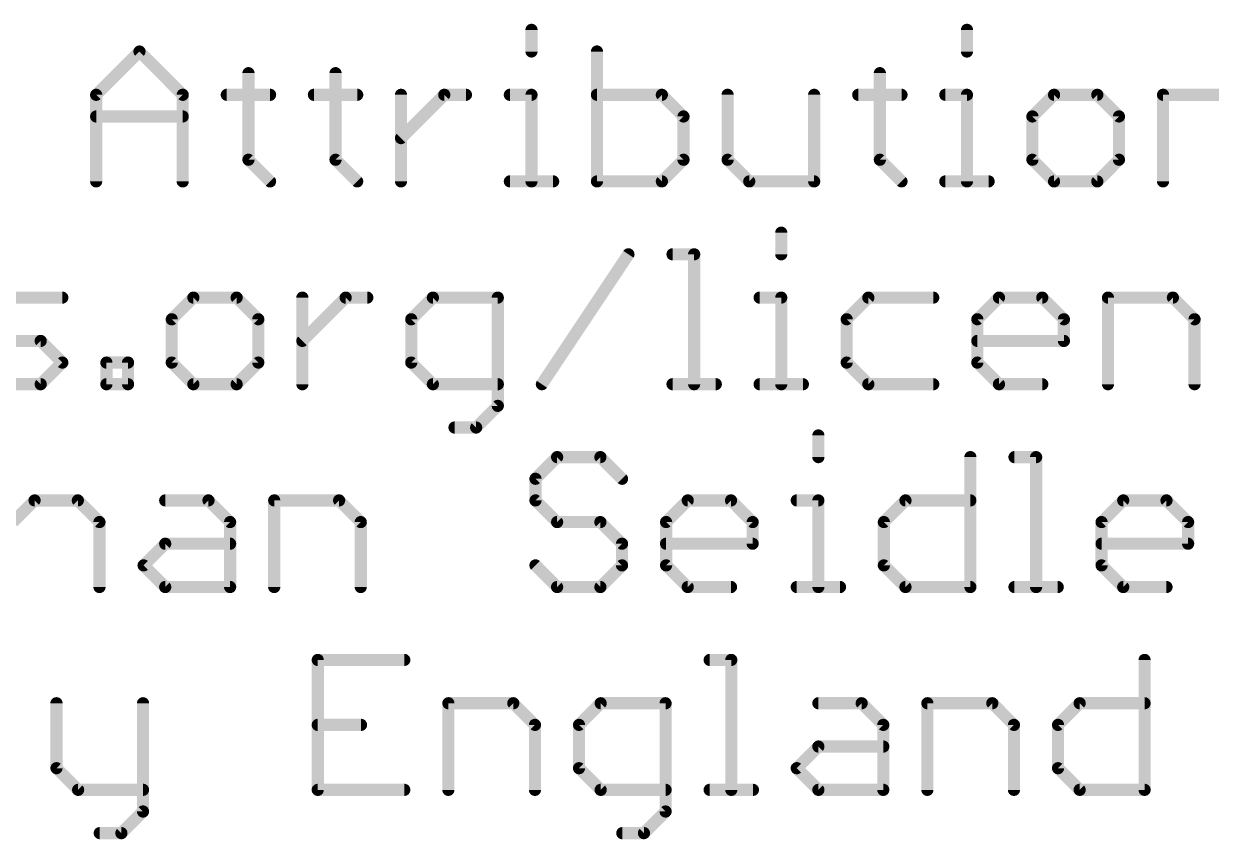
# Model space of a CAD drawing. Extents: x -37 to 70, y -12 to 15.
# Drawn here: x 18.55 to 33.43, y -11.97 to -1.76 of the extents above; entities that cross this region are included whole.
import ezdxf

# ---------------------------------------------------------------- set-up
doc = ezdxf.new("R2010")
doc.units = 0
doc.layers.add('51', color=53, linetype='CONTINUOUS')

msp = doc.modelspace()

# ---------------------------------------------------------------- linework, layer by layer
at = {"layer": '51', "const_width": 0.1524}
for points in [[(24.9107, -1.8356), (24.9107, -2.1068)], [(30.3679, -1.8356), (30.3679, -2.1068)], [(19.4552, -2.6491), (19.9976, -2.1068)], [(19.9976, -2.1068), (20.5399, -2.6491)], [(25.731, -2.1068), (25.731, -3.7338)], [(21.3636, -2.378), (21.3636, -3.4626)], [(22.455, -2.378), (22.455, -3.4626)], [(29.2765, -2.378), (29.2765, -3.4626)], [(19.4552, -3.7338), (19.4552, -2.6491)], [(20.5399, -2.6491), (20.5399, -3.7338)], [(21.0924, -2.6491), (21.6347, -2.6491)], [(22.1838, -2.6491), (22.7262, -2.6491)], [(23.2753, -3.7338), (23.2753, -2.6491)], [(23.2753, -3.1915), (23.8176, -2.6491)], [(23.8176, -2.6491), (24.0888, -2.6491)], [(24.6396, -2.6491), (24.9107, -2.6491)], [(24.9107, -2.6491), (24.9107, -3.7338)], [(26.5445, -2.6491), (25.731, -2.6491)], [(26.8157, -2.9203), (26.5445, -2.6491)], [(27.3682, -2.6491), (27.3682, -3.4626)], [(28.4528, -3.7338), (28.4528, -2.6491)], [(29.0053, -2.6491), (29.5476, -2.6491)], [(30.0967, -2.6491), (30.3679, -2.6491)], [(30.3679, -2.6491), (30.3679, -3.7338)], [(31.4593, -2.6491), (31.1882, -2.9203)], [(32.0017, -2.6491), (31.4593, -2.6491)], [(32.2728, -2.9203), (32.0017, -2.6491)], [(32.8253, -3.7338), (32.8253, -2.6491)], [(32.8253, -2.6491), (33.6388, -2.6491)], [(19.4552, -2.9203), (20.5399, -2.9203)], [(26.8157, -3.4626), (26.8157, -2.9203)], [(31.1882, -2.9203), (31.1882, -3.4626)], [(32.2728, -3.4626), (32.2728, -2.9203)], [(21.3636, -3.4626), (21.6347, -3.7338)], [(22.455, -3.4626), (22.7262, -3.7338)], [(26.5445, -3.7338), (26.8157, -3.4626)], [(27.3682, -3.4626), (27.6393, -3.7338)], [(29.2765, -3.4626), (29.5476, -3.7338)], [(31.1882, -3.4626), (31.4593, -3.7338)], [(32.0017, -3.7338), (32.2728, -3.4626)], [(24.6396, -3.7338), (25.1819, -3.7338)], [(25.731, -3.7338), (26.5445, -3.7338)], [(27.6393, -3.7338), (28.4528, -3.7338)], [(30.0967, -3.7338), (30.6391, -3.7338)], [(31.4593, -3.7338), (32.0017, -3.7338)], [(28.0406, -4.3756), (28.0406, -4.6468)], [(25.0408, -6.2738), (26.1255, -4.6468)], [(26.678, -4.6468), (26.9491, -4.6468)], [(26.9491, -4.6468), (26.9491, -6.2738)], [(18.2176, -5.1891), (19.0311, -5.1891)], [(20.6734, -5.1891), (20.4022, -5.4603)], [(21.2157, -5.1891), (20.6734, -5.1891)], [(21.4869, -5.4603), (21.2157, -5.1891)], [(22.0394, -6.2738), (22.0394, -5.1891)], [(22.0394, -5.7315), (22.5817, -5.1891)], [(22.5817, -5.1891), (22.8529, -5.1891)], [(23.6748, -5.1891), (23.4037, -5.4603)], [(24.4883, -5.1891), (23.6748, -5.1891)], [(24.4883, -6.545), (24.4883, -5.1891)], [(27.7694, -5.1891), (28.0406, -5.1891)], [(28.0406, -5.1891), (28.0406, -6.2738)], [(29.132, -5.1891), (28.8609, -5.4603)], [(29.9455, -5.1891), (29.132, -5.1891)], [(30.498, -5.4603), (30.7692, -5.1891)], [(30.7692, -5.1891), (31.3115, -5.1891)], [(31.3115, -5.1891), (31.5827, -5.4603)], [(32.1352, -6.2738), (32.1352, -5.1891)], [(32.1352, -5.1891), (32.9487, -5.1891)], [(32.9487, -5.1891), (33.2198, -5.4603)], [(20.4022, -5.4603), (20.4022, -6.0026)], [(21.4869, -6.0026), (21.4869, -5.4603)], [(23.4037, -5.4603), (23.4037, -6.0026)], [(28.8609, -5.4603), (28.8609, -6.0026)], [(30.498, -6.0026), (30.498, -5.4603)], [(31.5827, -5.4603), (31.5827, -5.7315)], [(33.2198, -5.4603), (33.2198, -6.2738)], [(18.76, -5.7315), (18.2176, -5.7315)], [(19.0311, -6.0026), (18.76, -5.7315)], [(31.5827, -5.7315), (30.498, -5.7315)], [(18.76, -6.2738), (19.0311, -6.0026)], [(19.5836, -6.2738), (19.5836, -6.0026)], [(19.5836, -6.0026), (19.8548, -6.0026)], [(19.8548, -6.0026), (19.8548, -6.2738)], [(20.4022, -6.0026), (20.6734, -6.2738)], [(21.2157, -6.2738), (21.4869, -6.0026)], [(23.4037, -6.0026), (23.6748, -6.2738)], [(28.8609, -6.0026), (29.132, -6.2738)], [(30.7692, -6.2738), (30.498, -6.0026)], [(17.9465, -6.2738), (18.76, -6.2738)], [(19.8548, -6.2738), (19.5836, -6.2738)], [(20.6734, -6.2738), (21.2157, -6.2738)], [(23.6748, -6.2738), (24.4883, -6.2738)], [(26.678, -6.2738), (27.2203, -6.2738)], [(27.7694, -6.2738), (28.3117, -6.2738)], [(29.132, -6.2738), (29.9455, -6.2738)], [(31.3115, -6.2738), (30.7692, -6.2738)], [(24.2172, -6.8161), (24.4883, -6.545)], [(23.946, -6.8161), (24.2172, -6.8161)], [(28.5061, -6.9156), (28.5061, -7.1868)], [(25.2317, -7.1868), (24.9606, -7.458)], [(25.7741, -7.1868), (25.2317, -7.1868)], [(26.0452, -7.458), (25.7741, -7.1868)], [(30.411, -7.1868), (30.411, -8.8138)], [(30.9635, -7.1868), (31.2346, -7.1868)], [(31.2346, -7.1868), (31.2346, -8.8138)], [(24.9606, -7.458), (24.9606, -7.7291)], [(18.412, -8.0003), (18.6831, -7.7291)], [(18.6831, -7.7291), (19.2254, -7.7291)], [(19.2254, -7.7291), (19.4966, -8.0003)], [(20.3203, -7.7291), (20.8626, -7.7291)], [(20.8626, -7.7291), (21.1338, -8.0003)], [(21.6863, -8.8138), (21.6863, -7.7291)], [(21.6863, -7.7291), (22.4998, -7.7291)], [(22.4998, -7.7291), (22.7709, -8.0003)], [(24.9606, -7.7291), (25.2317, -8.0003)], [(26.5977, -8.0003), (26.8689, -7.7291)], [(26.8689, -7.7291), (27.4112, -7.7291)], [(27.4112, -7.7291), (27.6824, -8.0003)], [(28.2349, -7.7291), (28.5061, -7.7291)], [(28.5061, -7.7291), (28.5061, -8.8138)], [(29.3263, -8.0003), (29.5975, -7.7291)], [(29.5975, -7.7291), (30.411, -7.7291)], [(32.0549, -8.0003), (32.3261, -7.7291)], [(32.3261, -7.7291), (32.8684, -7.7291)], [(32.8684, -7.7291), (33.1396, -8.0003)], [(19.4966, -8.0003), (19.4966, -8.8138)], [(21.1338, -8.0003), (21.1338, -8.8138)], [(22.7709, -8.0003), (22.7709, -8.8138)], [(25.2317, -8.0003), (25.7741, -8.0003)], [(25.7741, -8.0003), (26.0452, -8.2715)], [(26.5977, -8.5426), (26.5977, -8.0003)], [(27.6824, -8.0003), (27.6824, -8.2715)], [(29.3263, -8.5426), (29.3263, -8.0003)], [(32.0549, -8.5426), (32.0549, -8.0003)], [(33.1396, -8.0003), (33.1396, -8.2715)], [(20.0491, -8.5426), (20.3203, -8.2715)], [(20.3203, -8.2715), (21.1338, -8.2715)], [(26.0452, -8.2715), (26.0452, -8.5426)], [(27.6824, -8.2715), (26.5977, -8.2715)], [(33.1396, -8.2715), (32.0549, -8.2715)], [(20.3203, -8.8138), (20.0491, -8.5426)], [(25.2317, -8.8138), (24.9606, -8.5426)], [(26.0452, -8.5426), (25.7741, -8.8138)], [(26.8689, -8.8138), (26.5977, -8.5426)], [(29.5975, -8.8138), (29.3263, -8.5426)], [(32.3261, -8.8138), (32.0549, -8.5426)], [(21.1338, -8.8138), (20.3203, -8.8138)], [(25.7741, -8.8138), (25.2317, -8.8138)], [(27.4112, -8.8138), (26.8689, -8.8138)], [(28.2349, -8.8138), (28.7772, -8.8138)], [(30.411, -8.8138), (29.5975, -8.8138)], [(30.9635, -8.8138), (31.5058, -8.8138)], [(32.8684, -8.8138), (32.3261, -8.8138)], [(23.3166, -9.7268), (22.232, -9.7268)], [(22.232, -9.7268), (22.232, -11.3538)], [(27.1435, -9.7268), (27.4146, -9.7268)], [(27.4146, -9.7268), (27.4146, -11.3538)], [(32.5939, -9.7268), (32.5939, -11.3538)], [(18.9577, -10.2691), (18.9577, -11.0826)], [(20.0423, -10.2691), (20.0423, -11.625)], [(23.8691, -11.3538), (23.8691, -10.2691)], [(23.8691, -10.2691), (24.6826, -10.2691)], [(24.6826, -10.2691), (24.9538, -10.5403)], [(25.7775, -10.2691), (25.5063, -10.5403)], [(26.591, -10.2691), (25.7775, -10.2691)], [(26.591, -11.625), (26.591, -10.2691)], [(28.5061, -10.2691), (29.0484, -10.2691)], [(29.0484, -10.2691), (29.3195, -10.5403)], [(29.872, -11.3538), (29.872, -10.2691)], [(29.872, -10.2691), (30.6855, -10.2691)], [(30.6855, -10.2691), (30.9567, -10.5403)], [(31.5092, -10.5403), (31.7804, -10.2691)], [(31.7804, -10.2691), (32.5939, -10.2691)], [(22.232, -10.5403), (22.7743, -10.5403)], [(24.9538, -10.5403), (24.9538, -11.3538)], [(25.5063, -10.5403), (25.5063, -11.0826)], [(29.3195, -10.5403), (29.3195, -11.3538)], [(30.9567, -10.5403), (30.9567, -11.3538)], [(31.5092, -11.0826), (31.5092, -10.5403)], [(28.2349, -11.0826), (28.5061, -10.8115)], [(28.5061, -10.8115), (29.3195, -10.8115)], [(18.9577, -11.0826), (19.2288, -11.3538)], [(25.5063, -11.0826), (25.7775, -11.3538)], [(28.5061, -11.3538), (28.2349, -11.0826)], [(31.7804, -11.3538), (31.5092, -11.0826)], [(19.2288, -11.3538), (20.0423, -11.3538)], [(22.232, -11.3538), (23.3166, -11.3538)], [(25.7775, -11.3538), (26.591, -11.3538)], [(27.1435, -11.3538), (27.6858, -11.3538)], [(29.3195, -11.3538), (28.5061, -11.3538)], [(32.5939, -11.3538), (31.7804, -11.3538)], [(20.0423, -11.625), (19.7712, -11.8961)], [(26.3198, -11.8961), (26.591, -11.625)], [(19.7712, -11.8961), (19.5, -11.8961)], [(26.0486, -11.8961), (26.3198, -11.8961)]]:
    msp.add_lwpolyline(points, dxfattribs=at)
at = {"layer": '51', "const_width": 0.0762}
for points in [[(24.9488, -1.8356, 1), (24.8726, -1.8356)], [(30.406, -1.8356, 1), (30.3298, -1.8356)], [(20.0245, -2.0799, 1), (19.9706, -2.1338)], [(20.0245, -2.1338, 1), (19.9706, -2.0799)], [(24.8726, -2.1068, 1), (24.9488, -2.1068)], [(25.7691, -2.1068, 1), (25.6929, -2.1068)], [(30.3298, -2.1068, 1), (30.406, -2.1068)], [(21.4017, -2.378, 1), (21.3255, -2.378)], [(22.4931, -2.378, 1), (22.4169, -2.378)], [(29.3146, -2.378, 1), (29.2384, -2.378)], [(19.4933, -2.6491, 1), (19.4171, -2.6491)], [(19.4283, -2.6222, 1), (19.4822, -2.6761)], [(20.578, -2.6491, 1), (20.5018, -2.6491)], [(20.5129, -2.6761, 1), (20.5668, -2.6222)], [(21.0924, -2.611, 1), (21.0924, -2.6872)], [(21.6347, -2.6872, 1), (21.6347, -2.611)], [(22.1838, -2.611, 1), (22.1838, -2.6872)], [(22.7262, -2.6872, 1), (22.7262, -2.611)], [(23.3134, -2.6491, 1), (23.2372, -2.6491)], [(23.8176, -2.611, 1), (23.8176, -2.6872)], [(23.8445, -2.6761, 1), (23.7906, -2.6222)], [(24.0888, -2.6872, 1), (24.0888, -2.611)], [(24.6396, -2.611, 1), (24.6396, -2.6872)], [(24.9488, -2.6491, 1), (24.8726, -2.6491)], [(24.9107, -2.6872, 1), (24.9107, -2.611)], [(25.731, -2.611, 1), (25.731, -2.6872)], [(26.5714, -2.6222, 1), (26.5175, -2.6761)], [(26.5445, -2.6872, 1), (26.5445, -2.611)], [(27.4063, -2.6491, 1), (27.3301, -2.6491)], [(28.4909, -2.6491, 1), (28.4147, -2.6491)], [(29.0053, -2.611, 1), (29.0053, -2.6872)], [(29.5476, -2.6872, 1), (29.5476, -2.611)], [(30.0967, -2.611, 1), (30.0967, -2.6872)], [(30.406, -2.6491, 1), (30.3298, -2.6491)], [(30.3679, -2.6872, 1), (30.3679, -2.611)], [(31.4593, -2.611, 1), (31.4593, -2.6872)], [(31.4863, -2.6761, 1), (31.4324, -2.6222)], [(32.0286, -2.6222, 1), (31.9747, -2.6761)], [(32.0017, -2.6872, 1), (32.0017, -2.611)], [(32.8634, -2.6491, 1), (32.7872, -2.6491)], [(32.8253, -2.611, 1), (32.8253, -2.6872)], [(19.4552, -2.8822, 1), (19.4552, -2.9584)], [(20.5399, -2.9584, 1), (20.5399, -2.8822)], [(26.8538, -2.9203, 1), (26.7776, -2.9203)], [(26.7887, -2.9472, 1), (26.8426, -2.8934)], [(31.2263, -2.9203, 1), (31.1501, -2.9203)], [(31.1612, -2.8934, 1), (31.2151, -2.9472)], [(32.3109, -2.9203, 1), (32.2347, -2.9203)], [(32.2459, -2.9472, 1), (32.2998, -2.8934)], [(23.2483, -3.1645, 1), (23.3022, -3.2184)], [(21.3905, -3.4357, 1), (21.3366, -3.4896)], [(22.4819, -3.4357, 1), (22.428, -3.4896)], [(26.8426, -3.4896, 1), (26.7887, -3.4357)], [(27.3951, -3.4357, 1), (27.3412, -3.4896)], [(29.3034, -3.4357, 1), (29.2495, -3.4896)], [(31.2151, -3.4357, 1), (31.1612, -3.4896)], [(32.2998, -3.4896, 1), (32.2459, -3.4357)], [(21.3255, -3.4626, 1), (21.4017, -3.4626)], [(22.4169, -3.4626, 1), (22.4931, -3.4626)], [(26.7776, -3.4626, 1), (26.8538, -3.4626)], [(27.3301, -3.4626, 1), (27.4063, -3.4626)], [(29.2384, -3.4626, 1), (29.3146, -3.4626)], [(31.1501, -3.4626, 1), (31.2263, -3.4626)], [(32.2347, -3.4626, 1), (32.3109, -3.4626)], [(19.4171, -3.7338, 1), (19.4933, -3.7338)], [(20.5018, -3.7338, 1), (20.578, -3.7338)], [(21.6078, -3.7607, 1), (21.6617, -3.7069)], [(22.6992, -3.7607, 1), (22.7531, -3.7069)], [(23.2372, -3.7338, 1), (23.3134, -3.7338)], [(24.6396, -3.6957, 1), (24.6396, -3.7719)], [(24.8726, -3.7338, 1), (24.9488, -3.7338)], [(25.1819, -3.7719, 1), (25.1819, -3.6957)], [(25.731, -3.6957, 1), (25.731, -3.7719)], [(25.6929, -3.7338, 1), (25.7691, -3.7338)], [(26.5176, -3.7069, 1), (26.5714, -3.7607)], [(26.5445, -3.7719, 1), (26.5445, -3.6957)], [(27.6393, -3.6957, 1), (27.6393, -3.7719)], [(27.6124, -3.7607, 1), (27.6663, -3.7069)], [(28.4147, -3.7338, 1), (28.4909, -3.7338)], [(28.4528, -3.7719, 1), (28.4528, -3.6957)], [(29.5207, -3.7607, 1), (29.5746, -3.7069)], [(30.0967, -3.6957, 1), (30.0967, -3.7719)], [(30.3298, -3.7338, 1), (30.406, -3.7338)], [(30.6391, -3.7719, 1), (30.6391, -3.6957)], [(31.4593, -3.6957, 1), (31.4593, -3.7719)], [(31.4324, -3.7607, 1), (31.4863, -3.7069)], [(31.9747, -3.7069, 1), (32.0286, -3.7607)], [(32.0017, -3.7719, 1), (32.0017, -3.6957)], [(32.7872, -3.7338, 1), (32.8634, -3.7338)], [(28.0787, -4.3756, 1), (28.0025, -4.3756)], [(26.1572, -4.6679, 1), (26.0938, -4.6257)], [(26.678, -4.6087, 1), (26.678, -4.6849)], [(26.9872, -4.6468, 1), (26.911, -4.6468)], [(26.9491, -4.6849, 1), (26.9491, -4.6087)], [(28.0025, -4.6468, 1), (28.0787, -4.6468)], [(19.0311, -5.2272, 1), (19.0311, -5.151)], [(20.6734, -5.151, 1), (20.6734, -5.2272)], [(20.7003, -5.2161, 1), (20.6464, -5.1622)], [(21.2427, -5.1622, 1), (21.1888, -5.2161)], [(21.2157, -5.2272, 1), (21.2157, -5.151)], [(22.0775, -5.1891, 1), (22.0013, -5.1891)], [(22.5817, -5.151, 1), (22.5817, -5.2272)], [(22.6086, -5.2161, 1), (22.5548, -5.1622)], [(22.8529, -5.2272, 1), (22.8529, -5.151)], [(23.6748, -5.151, 1), (23.6748, -5.2272)], [(23.7018, -5.2161, 1), (23.6479, -5.1622)], [(24.5264, -5.1891, 1), (24.4502, -5.1891)], [(24.4883, -5.2272, 1), (24.4883, -5.151)], [(27.7694, -5.151, 1), (27.7694, -5.2272)], [(28.0787, -5.1891, 1), (28.0025, -5.1891)], [(28.0406, -5.2272, 1), (28.0406, -5.151)], [(29.132, -5.151, 1), (29.132, -5.2272)], [(29.159, -5.2161, 1), (29.1051, -5.1622)], [(29.9455, -5.2272, 1), (29.9455, -5.151)], [(30.7692, -5.151, 1), (30.7692, -5.2272)], [(30.7961, -5.2161, 1), (30.7422, -5.1622)], [(31.3384, -5.1622, 1), (31.2846, -5.2161)], [(31.3115, -5.2272, 1), (31.3115, -5.151)], [(32.1733, -5.1891, 1), (32.0971, -5.1891)], [(32.1352, -5.151, 1), (32.1352, -5.2272)], [(32.9756, -5.1622, 1), (32.9217, -5.2161)], [(32.9487, -5.2272, 1), (32.9487, -5.151)], [(20.4403, -5.4603, 1), (20.3641, -5.4603)], [(20.3753, -5.4334, 1), (20.4292, -5.4872)], [(21.525, -5.4603, 1), (21.4488, -5.4603)], [(21.4599, -5.4872, 1), (21.5138, -5.4334)], [(23.4418, -5.4603, 1), (23.3656, -5.4603)], [(23.3767, -5.4334, 1), (23.4306, -5.4872)], [(28.899, -5.4603, 1), (28.8228, -5.4603)], [(28.8339, -5.4334, 1), (28.8878, -5.4872)], [(30.5361, -5.4603, 1), (30.4599, -5.4603)], [(30.4711, -5.4334, 1), (30.525, -5.4872)], [(31.6208, -5.4603, 1), (31.5446, -5.4603)], [(31.5557, -5.4872, 1), (31.6096, -5.4334)], [(33.2579, -5.4603, 1), (33.1817, -5.4603)], [(33.1929, -5.4872, 1), (33.2468, -5.4334)], [(18.7869, -5.7045, 1), (18.733, -5.7584)], [(18.76, -5.7696, 1), (18.76, -5.6934)], [(22.0124, -5.7045, 1), (22.0663, -5.7584)], [(30.498, -5.6934, 1), (30.498, -5.7696)], [(31.5446, -5.7315, 1), (31.6208, -5.7315)], [(31.5827, -5.7696, 1), (31.5827, -5.6934)], [(19.0581, -6.0296, 1), (19.0042, -5.9757)], [(19.0042, -6.0296, 1), (19.0581, -5.9757)], [(19.6217, -6.0026, 1), (19.5455, -6.0026)], [(19.5836, -5.9645, 1), (19.5836, -6.0407)], [(19.8929, -6.0026, 1), (19.8167, -6.0026)], [(19.8548, -6.0407, 1), (19.8548, -5.9645)], [(20.4292, -5.9757, 1), (20.3753, -6.0296)], [(21.5138, -6.0296, 1), (21.4599, -5.9757)], [(23.4306, -5.9757, 1), (23.3767, -6.0296)], [(28.8878, -5.9757, 1), (28.8339, -6.0296)], [(30.525, -5.9757, 1), (30.4711, -6.0296)], [(20.3641, -6.0026, 1), (20.4403, -6.0026)], [(21.4488, -6.0026, 1), (21.525, -6.0026)], [(23.3656, -6.0026, 1), (23.4418, -6.0026)], [(28.8228, -6.0026, 1), (28.899, -6.0026)], [(30.4599, -6.0026, 1), (30.5361, -6.0026)], [(18.733, -6.2469, 1), (18.7869, -6.3007)], [(18.76, -6.3119, 1), (18.76, -6.2357)], [(19.5836, -6.2357, 1), (19.5836, -6.3119)], [(19.5455, -6.2738, 1), (19.6217, -6.2738)], [(19.8167, -6.2738, 1), (19.8929, -6.2738)], [(19.8548, -6.3119, 1), (19.8548, -6.2357)], [(20.6734, -6.2357, 1), (20.6734, -6.3119)], [(20.6464, -6.3007, 1), (20.7003, -6.2469)], [(21.1888, -6.2469, 1), (21.2426, -6.3007)], [(21.2157, -6.3119, 1), (21.2157, -6.2357)], [(22.0013, -6.2738, 1), (22.0775, -6.2738)], [(23.6748, -6.2357, 1), (23.6748, -6.3119)], [(23.6479, -6.3007, 1), (23.7018, -6.2469)], [(24.4883, -6.3119, 1), (24.4883, -6.2357)], [(25.0091, -6.2527, 1), (25.0725, -6.2949)], [(26.678, -6.2357, 1), (26.678, -6.3119)], [(26.911, -6.2738, 1), (26.9872, -6.2738)], [(27.2203, -6.3119, 1), (27.2203, -6.2357)], [(27.7694, -6.2357, 1), (27.7694, -6.3119)], [(28.0025, -6.2738, 1), (28.0787, -6.2738)], [(28.3117, -6.3119, 1), (28.3117, -6.2357)], [(29.132, -6.2357, 1), (29.132, -6.3119)], [(29.1051, -6.3007, 1), (29.159, -6.2469)], [(29.9455, -6.3119, 1), (29.9455, -6.2357)], [(30.7692, -6.2357, 1), (30.7692, -6.3119)], [(30.7422, -6.3007, 1), (30.7961, -6.2469)], [(31.3115, -6.3119, 1), (31.3115, -6.2357)], [(32.0971, -6.2738, 1), (32.1733, -6.2738)], [(33.1817, -6.2738, 1), (33.2579, -6.2738)], [(24.4502, -6.545, 1), (24.5264, -6.545)], [(24.5153, -6.5719, 1), (24.4614, -6.518)], [(23.946, -6.778, 1), (23.946, -6.8542)], [(24.1902, -6.7892, 1), (24.2441, -6.8431)], [(24.2172, -6.8542, 1), (24.2172, -6.778)], [(28.5442, -6.9156, 1), (28.468, -6.9156)], [(25.2317, -7.1487, 1), (25.2317, -7.2249)], [(25.2587, -7.2138, 1), (25.2048, -7.1599)], [(25.801, -7.1599, 1), (25.7471, -7.2138)], [(25.7741, -7.2249, 1), (25.7741, -7.1487)], [(30.4491, -7.1868, 1), (30.3729, -7.1868)], [(30.9635, -7.1487, 1), (30.9635, -7.2249)], [(31.2727, -7.1868, 1), (31.1965, -7.1868)], [(31.2346, -7.2249, 1), (31.2346, -7.1487)], [(28.468, -7.1868, 1), (28.5442, -7.1868)], [(24.9336, -7.431, 1), (24.9875, -7.4849)], [(24.9987, -7.458, 1), (24.9225, -7.458)], [(26.0183, -7.4849, 1), (26.0722, -7.431)], [(18.6831, -7.691, 1), (18.6831, -7.7672)], [(18.7101, -7.7561, 1), (18.6562, -7.7022)], [(19.2524, -7.7022, 1), (19.1985, -7.7561)], [(19.2254, -7.7672, 1), (19.2254, -7.691)], [(20.3203, -7.691, 1), (20.3203, -7.7672)], [(20.8895, -7.7022, 1), (20.8357, -7.7561)], [(20.8626, -7.7672, 1), (20.8626, -7.691)], [(21.7244, -7.7291, 1), (21.6482, -7.7291)], [(21.6863, -7.691, 1), (21.6863, -7.7672)], [(22.5267, -7.7022, 1), (22.4728, -7.7561)], [(22.4998, -7.7672, 1), (22.4998, -7.691)], [(24.9875, -7.7022, 1), (24.9336, -7.7561)], [(24.9225, -7.7291, 1), (24.9987, -7.7291)], [(26.8689, -7.691, 1), (26.8689, -7.7672)], [(26.8958, -7.7561, 1), (26.842, -7.7022)], [(27.4382, -7.7022, 1), (27.3843, -7.7561)], [(27.4112, -7.7672, 1), (27.4112, -7.691)], [(28.2349, -7.691, 1), (28.2349, -7.7672)], [(28.5442, -7.7291, 1), (28.468, -7.7291)], [(28.5061, -7.7672, 1), (28.5061, -7.691)], [(29.5975, -7.691, 1), (29.5975, -7.7672)], [(29.6244, -7.7561, 1), (29.5705, -7.7022)], [(30.411, -7.7672, 1), (30.411, -7.691)], [(32.3261, -7.691, 1), (32.3261, -7.7672)], [(32.353, -7.7561, 1), (32.2991, -7.7022)], [(32.8954, -7.7022, 1), (32.8415, -7.7561)], [(32.8684, -7.7672, 1), (32.8684, -7.691)], [(19.5347, -8.0003, 1), (19.4585, -8.0003)], [(19.4697, -8.0272, 1), (19.5236, -7.9734)], [(21.1719, -8.0003, 1), (21.0957, -8.0003)], [(21.1068, -8.0272, 1), (21.1607, -7.9734)], [(22.809, -8.0003, 1), (22.7328, -8.0003)], [(22.744, -8.0272, 1), (22.7979, -7.9734)], [(25.2317, -7.9622, 1), (25.2317, -8.0384)], [(25.2048, -8.0272, 1), (25.2587, -7.9734)], [(25.801, -7.9734, 1), (25.7471, -8.0272)], [(25.7741, -8.0384, 1), (25.7741, -7.9622)], [(26.6358, -8.0003, 1), (26.5596, -8.0003)], [(26.5708, -7.9734, 1), (26.6247, -8.0272)], [(27.7205, -8.0003, 1), (27.6443, -8.0003)], [(27.6554, -8.0272, 1), (27.7093, -7.9734)], [(29.3644, -8.0003, 1), (29.2882, -8.0003)], [(29.2994, -7.9734, 1), (29.3533, -8.0272)], [(32.093, -8.0003, 1), (32.0168, -8.0003)], [(32.028, -7.9734, 1), (32.0819, -8.0272)], [(33.1777, -8.0003, 1), (33.1015, -8.0003)], [(33.1126, -8.0272, 1), (33.1665, -7.9734)], [(20.3203, -8.2334, 1), (20.3203, -8.3096)], [(20.3472, -8.2984, 1), (20.2933, -8.2445)], [(21.1338, -8.3096, 1), (21.1338, -8.2334)], [(26.0833, -8.2715, 1), (26.0071, -8.2715)], [(26.0183, -8.2984, 1), (26.0722, -8.2445)], [(26.5977, -8.2334, 1), (26.5977, -8.3096)], [(27.6443, -8.2715, 1), (27.7205, -8.2715)], [(27.6824, -8.3096, 1), (27.6824, -8.2334)], [(32.0549, -8.2334, 1), (32.0549, -8.3096)], [(33.1015, -8.2715, 1), (33.1777, -8.2715)], [(33.1396, -8.3096, 1), (33.1396, -8.2334)], [(20.076, -8.5157, 1), (20.0222, -8.5696)], [(20.0222, -8.5157, 1), (20.076, -8.5696)], [(24.9875, -8.5157, 1), (24.9336, -8.5696)], [(26.0722, -8.5696, 1), (26.0183, -8.5157)], [(26.6247, -8.5157, 1), (26.5708, -8.5696)], [(29.3533, -8.5157, 1), (29.2994, -8.5696)], [(32.0819, -8.5157, 1), (32.028, -8.5696)], [(26.0071, -8.5426, 1), (26.0833, -8.5426)], [(26.5596, -8.5426, 1), (26.6358, -8.5426)], [(29.2882, -8.5426, 1), (29.3644, -8.5426)], [(32.0168, -8.5426, 1), (32.093, -8.5426)], [(19.4585, -8.8138, 1), (19.5347, -8.8138)], [(20.3203, -8.7757, 1), (20.3203, -8.8519)], [(20.2933, -8.8407, 1), (20.3472, -8.7869)], [(21.0957, -8.8138, 1), (21.1719, -8.8138)], [(21.1338, -8.8519, 1), (21.1338, -8.7757)], [(21.6482, -8.8138, 1), (21.7244, -8.8138)], [(22.7328, -8.8138, 1), (22.809, -8.8138)], [(25.2317, -8.7757, 1), (25.2317, -8.8519)], [(25.2048, -8.8407, 1), (25.2587, -8.7869)], [(25.7471, -8.7869, 1), (25.801, -8.8407)], [(25.7741, -8.8519, 1), (25.7741, -8.7757)], [(26.8689, -8.7757, 1), (26.8689, -8.8519)], [(26.842, -8.8407, 1), (26.8958, -8.7869)], [(27.4112, -8.8519, 1), (27.4112, -8.7757)], [(28.2349, -8.7757, 1), (28.2349, -8.8519)], [(28.468, -8.8138, 1), (28.5442, -8.8138)], [(28.7772, -8.8519, 1), (28.7772, -8.7757)], [(29.5975, -8.7757, 1), (29.5975, -8.8519)], [(29.5705, -8.8407, 1), (29.6244, -8.7869)], [(30.3729, -8.8138, 1), (30.4491, -8.8138)], [(30.411, -8.8519, 1), (30.411, -8.7757)], [(30.9635, -8.7757, 1), (30.9635, -8.8519)], [(31.1965, -8.8138, 1), (31.2727, -8.8138)], [(31.5058, -8.8519, 1), (31.5058, -8.7757)], [(32.3261, -8.7757, 1), (32.3261, -8.8519)], [(32.2991, -8.8407, 1), (32.353, -8.7869)], [(32.8684, -8.8519, 1), (32.8684, -8.7757)], [(22.232, -9.6887, 1), (22.232, -9.7649)], [(22.2701, -9.7268, 1), (22.1939, -9.7268)], [(23.3166, -9.7649, 1), (23.3166, -9.6887)], [(27.1435, -9.6887, 1), (27.1435, -9.7649)], [(27.4527, -9.7268, 1), (27.3765, -9.7268)], [(27.4146, -9.7649, 1), (27.4146, -9.6887)], [(32.632, -9.7268, 1), (32.5558, -9.7268)], [(18.9958, -10.2691, 1), (18.9196, -10.2691)], [(20.0804, -10.2691, 1), (20.0042, -10.2691)], [(23.9072, -10.2691, 1), (23.831, -10.2691)], [(23.8691, -10.231, 1), (23.8691, -10.3072)], [(24.7096, -10.2422, 1), (24.6557, -10.2961)], [(24.6826, -10.3072, 1), (24.6826, -10.231)], [(25.7775, -10.231, 1), (25.7775, -10.3072)], [(25.8044, -10.2961, 1), (25.7505, -10.2422)], [(26.6291, -10.2691, 1), (26.5529, -10.2691)], [(26.591, -10.3072, 1), (26.591, -10.231)], [(28.5061, -10.231, 1), (28.5061, -10.3072)], [(29.0753, -10.2422, 1), (29.0214, -10.2961)], [(29.0484, -10.3072, 1), (29.0484, -10.231)], [(29.9101, -10.2691, 1), (29.8339, -10.2691)], [(29.872, -10.231, 1), (29.872, -10.3072)], [(30.7125, -10.2422, 1), (30.6586, -10.2961)], [(30.6855, -10.3072, 1), (30.6855, -10.231)], [(31.7804, -10.231, 1), (31.7804, -10.3072)], [(31.8073, -10.2961, 1), (31.7534, -10.2422)], [(32.5939, -10.3072, 1), (32.5939, -10.231)], [(22.232, -10.5022, 1), (22.232, -10.5784)], [(22.7743, -10.5784, 1), (22.7743, -10.5022)], [(24.9919, -10.5403, 1), (24.9157, -10.5403)], [(24.9269, -10.5672, 1), (24.9807, -10.5134)], [(25.5444, -10.5403, 1), (25.4682, -10.5403)], [(25.4794, -10.5134, 1), (25.5332, -10.5672)], [(29.3576, -10.5403, 1), (29.2814, -10.5403)], [(29.2926, -10.5672, 1), (29.3465, -10.5134)], [(30.9948, -10.5403, 1), (30.9186, -10.5403)], [(30.9298, -10.5672, 1), (30.9836, -10.5134)], [(31.5473, -10.5403, 1), (31.4711, -10.5403)], [(31.4823, -10.5134, 1), (31.5361, -10.5672)], [(28.5061, -10.7734, 1), (28.5061, -10.8496)], [(28.533, -10.8384, 1), (28.4791, -10.7845)], [(29.3195, -10.8496, 1), (29.3195, -10.7734)], [(18.9846, -11.0557, 1), (18.9307, -11.1096)], [(25.5332, -11.0557, 1), (25.4794, -11.1096)], [(28.2618, -11.0557, 1), (28.2079, -11.1096)], [(31.5361, -11.0557, 1), (31.4823, -11.1096)], [(18.9196, -11.0826, 1), (18.9958, -11.0826)], [(25.4682, -11.0826, 1), (25.5444, -11.0826)], [(28.2079, -11.0557, 1), (28.2618, -11.1096)], [(31.4711, -11.0826, 1), (31.5473, -11.0826)], [(19.2288, -11.3157, 1), (19.2288, -11.3919)], [(19.2019, -11.3807, 1), (19.2558, -11.3269)], [(20.0423, -11.3919, 1), (20.0423, -11.3157)], [(22.232, -11.3157, 1), (22.232, -11.3919)], [(23.3166, -11.3919, 1), (23.3166, -11.3157)], [(25.7775, -11.3157, 1), (25.7775, -11.3919)], [(25.7505, -11.3807, 1), (25.8044, -11.3269)], [(26.591, -11.3919, 1), (26.591, -11.3157)], [(27.1435, -11.3157, 1), (27.1435, -11.3919)], [(27.6858, -11.3919, 1), (27.6858, -11.3157)], [(28.5061, -11.3157, 1), (28.5061, -11.3919)], [(28.4791, -11.3807, 1), (28.533, -11.3269)], [(29.3195, -11.3919, 1), (29.3195, -11.3157)], [(31.7804, -11.3157, 1), (31.7804, -11.3919)], [(31.7534, -11.3807, 1), (31.8073, -11.3269)], [(32.5939, -11.3919, 1), (32.5939, -11.3157)], [(22.1939, -11.3538, 1), (22.2701, -11.3538)], [(23.831, -11.3538, 1), (23.9072, -11.3538)], [(24.9157, -11.3538, 1), (24.9919, -11.3538)], [(27.3765, -11.3538, 1), (27.4527, -11.3538)], [(29.2814, -11.3538, 1), (29.3576, -11.3538)], [(29.8339, -11.3538, 1), (29.9101, -11.3538)], [(30.9186, -11.3538, 1), (30.9948, -11.3538)], [(32.5558, -11.3538, 1), (32.632, -11.3538)], [(20.0042, -11.625, 1), (20.0804, -11.625)], [(20.0693, -11.6519, 1), (20.0154, -11.598)], [(26.5529, -11.625, 1), (26.6291, -11.625)], [(26.6179, -11.6519, 1), (26.564, -11.598)], [(19.5, -11.858, 1), (19.5, -11.9342)], [(19.7442, -11.8692, 1), (19.7981, -11.9231)], [(19.7712, -11.9342, 1), (19.7712, -11.858)], [(26.0486, -11.858, 1), (26.0486, -11.9342)], [(26.2928, -11.8692, 1), (26.3467, -11.9231)], [(26.3198, -11.9342, 1), (26.3198, -11.858)]]:
    msp.add_lwpolyline(points, format="xyb", dxfattribs=at)

doc.saveas('drawing.dxf')
